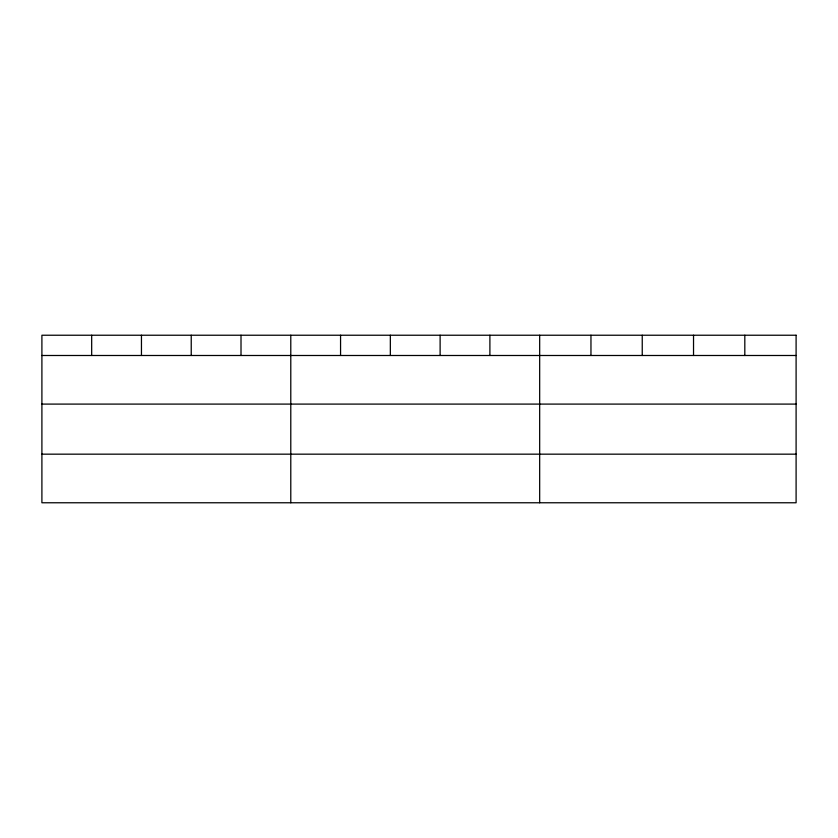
<?xml version="1.0" encoding="UTF-8"?>
<svg xmlns="http://www.w3.org/2000/svg" width="838" height="838" viewBox="0 0 838 838"><rect width="100%" height="100%" fill="white"/><g stroke="black" fill="none" stroke-linecap="round" stroke-linejoin="round"><path stroke-width="1.26" d="M41.9 355.49L796.1 355.49M41.9 404.094L796.1 404.094M41.9 454.165L796.1 454.165M744.814 335.231L744.814 355.49M693.529 335.231L693.529 355.49M642.243 335.231L642.243 355.49M590.958 335.231L590.958 355.49M539.672 335.231L539.672 502.769M489.895 335.231L489.895 355.49M440.118 335.231L440.118 355.49M390.34 335.231L390.34 355.49M340.563 335.231L340.563 355.49M290.786 335.231L290.786 502.769M241.009 335.231L241.009 355.49M191.232 335.231L191.232 355.49M141.454 335.231L141.454 355.49M91.677 335.231L91.677 355.49M796.1 335.231L41.9 335.231L41.9 502.769L796.1 502.769L796.1 335.231"/></g></svg>
